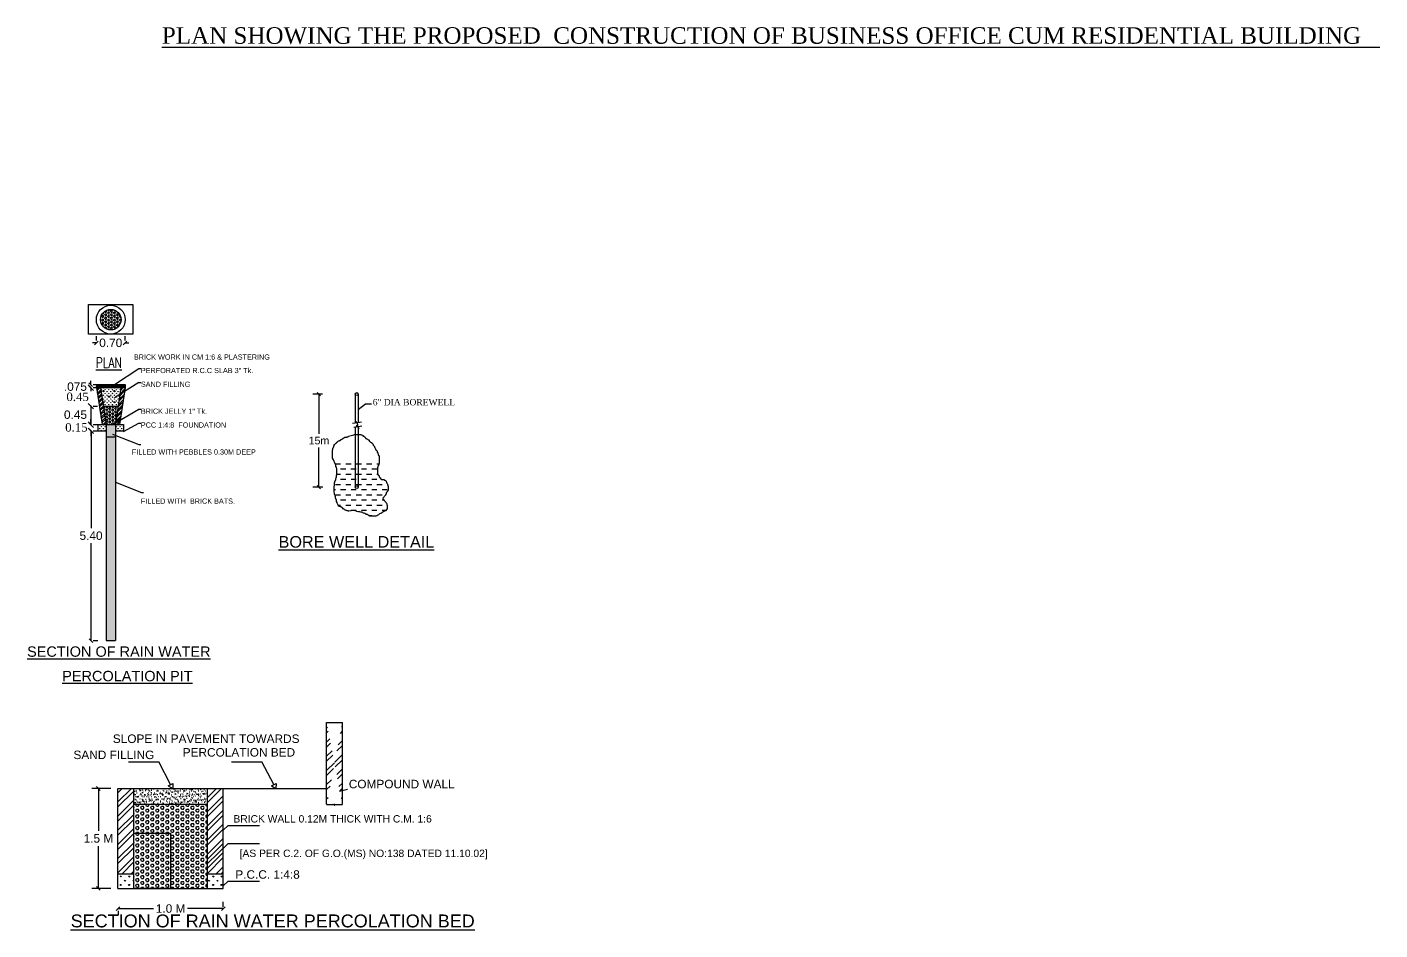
# Model space of a CAD drawing. Header units: metres. Extents: x 7889 to 8063, y -2348 to -2272.
# Drawn here: x 7942.43 to 7979.17, y -2296.83 to -2272.3 of the extents above; entities that cross this region are included whole.
import ezdxf

# ---------------------------------------------------------------- set-up
doc = ezdxf.new("R2010")
doc.units = ezdxf.units.M
doc.header["$MEASUREMENT"] = 0
doc.layers.add('FLOOR-STILT', color=7, linetype='Continuous')
doc.styles.add('Isa-', font='times.ttf')
doc.styles.add('ROMAND', font='romand.shx', dxfattribs={"width": 0.75})
doc.styles.get("Standard").update_dxf_attribs({"font": 'arial.ttf'})
doc.styles.add('STYLE2', font='times.ttf')
doc.dimstyles.new('ISO-25', dxfattribs={"dimscale": 0, "dimtxt": 0.23, "dimasz": 0.15, "dimexe": 1.25, "dimexo": 0.625, "dimgap": 0.11, "dimtad": 0, "dimtih": 1, "dimtoh": 1, "dimzin": 1, "dimdsep": 46, "dimtxsty": 'STYLE2', "dimblk": 'OBLIQUE', "dimcen": 0, "dimse1": 1, "dimse2": 1, "dimclrd": 1, "dimclrt": 3, "dimadec": 0, "dimazin": 2, "dimtfac": 1, "dimtix": 1, "dimtofl": 0, "dimtmove": 0, "dimatfit": 3, "dimfxl": 0, "dimtolj": 1, "dimarcsym": 0})
doc.dimstyles.new('STANDARD_WS', dxfattribs={"dimtxt": 0.18, "dimasz": 0.18, "dimexe": 0.18, "dimexo": 0.0625, "dimgap": 0.09, "dimtad": 0, "dimtih": 1, "dimtoh": 1, "dimdec": 4, "dimzin": 0, "dimdsep": 46, "dimtxsty": 'Standard', "dimcen": 0.09, "dimadec": 0, "dimazin": 0, "dimtfac": 1, "dimtdec": 4, "dimtofl": 0, "dimtmove": 0, "dimatfit": 3, "dimfxl": 0, "dimtolj": 1, "dimtzin": 0, "dimarcsym": 0})
pattern_1 = [(90, (7765.50716, -2344.08254), (-0.050181617, 0.050181617), [0.01330642, -0.087056814]), (45, (7765.50716, -2344.08254), (-0.05018165, 0.05018165), [0.01330642, -0.057661152]), (135, (7765.50716, -2344.08254), (-0.05018165, -0.05018165), [0.01330642, -0.057661152])]

# ---------------------------------------------------------------- blocks, each defined once
blk = doc.blocks.new('_Oblique')
at = {"color": 0, "linetype": 'ByBlock', "lineweight": -2}
blk.add_line((-0.5, -0.5), (0.5, 0.5), dxfattribs=at)
blk = doc.blocks.new('*D37')
at = {"color": 0, "lineweight": -2}
for p, q in [((7944.162, -2282.011), (7944.162, -2281.911)), ((7944.162, -2282.095), (7944.162, -2282.195)), ((7944.225, -2282.011), (7944.342, -2282.011)), ((7944.225, -2282.095), (7944.342, -2282.095))]:
    blk.add_line(p, q, dxfattribs=at)
at = {"layer": 'Defpoints', "color": 0}
for p in [(7944.162, -2282.011), (7944.162, -2282.095), (7944.162, -2282.095)]:
    blk.add_point(p, dxfattribs=at)
at = {"color": 0, "lineweight": -2, "xscale": 0.1, "yscale": 0.1, "zscale": 0.1}
for p, rotation in [((7944.162, -2282.011), 270), ((7944.162, -2282.095), 90)]:
    blk.add_blockref('_Oblique', p, dxfattribs=dict(at, rotation=rotation))
at = {"color": 3, "lineweight": 25, "insert": (7943.744, -2282.069), "char_height": 0.23, "attachment_point": 5}
blk.add_mtext('\\A1;.075', dxfattribs=at)
blk = doc.blocks.new('*D38')
at = {"color": 0, "lineweight": -2}
for p, q in [((7944.169, -2283.268), (7944.169, -2285.911)), ((7944.231, -2283.268), (7944.349, -2283.268)), ((7944.169, -2288.968), (7944.169, -2286.325)), ((7944.231, -2288.968), (7944.349, -2288.968))]:
    blk.add_line(p, q, dxfattribs=at)
at = {"layer": 'Defpoints', "color": 0}
for p in [(7944.169, -2283.268), (7944.169, -2288.968), (7944.169, -2288.968)]:
    blk.add_point(p, dxfattribs=at)
at = {"color": 0, "lineweight": -2, "xscale": 0.1, "yscale": 0.1, "zscale": 0.1}
for p, rotation in [((7944.169, -2283.268), 90), ((7944.169, -2288.968), 270)]:
    blk.add_blockref('_Oblique', p, dxfattribs=dict(at, rotation=rotation))
at = {"color": 3, "insert": (7944.169, -2286.118), "char_height": 0.23, "attachment_point": 5}
blk.add_mtext('\\A1;5.40', dxfattribs=at)
blk = doc.blocks.new('*D39')
at = {"color": 0, "lineweight": -2}
for p, q in [((7944.162, -2282.598), (7944.162, -2283.1)), ((7944.225, -2282.598), (7944.342, -2282.598)), ((7944.225, -2283.1), (7944.342, -2283.1))]:
    blk.add_line(p, q, dxfattribs=at)
at = {"layer": 'Defpoints', "color": 0}
for p in [(7944.162, -2282.598), (7944.162, -2283.1), (7944.162, -2283.1)]:
    blk.add_point(p, dxfattribs=at)
at = {"color": 0, "lineweight": -2, "xscale": 0.1, "yscale": 0.1, "zscale": 0.1}
for p, rotation in [((7944.162, -2282.598), 90), ((7944.162, -2283.1), 270)]:
    blk.add_blockref('_Oblique', p, dxfattribs=dict(at, rotation=rotation))
at = {"color": 3, "lineweight": 25, "insert": (7943.746, -2282.831), "char_height": 0.23, "attachment_point": 5}
blk.add_mtext('\\A1;0.45', dxfattribs=at)
blk = doc.blocks.new('*D40')
at = {"color": 0, "lineweight": -2}
for p, q in [((7944.313, -2280.818), (7944.313, -2280.7)), ((7945.095, -2280.818), (7945.095, -2280.7)), ((7944.313, -2280.88), (7944.213, -2280.88)), ((7945.095, -2280.88), (7945.195, -2280.88))]:
    blk.add_line(p, q, dxfattribs=at)
at = {"layer": 'Defpoints', "color": 0}
for p in [(7944.313, -2280.88), (7945.095, -2280.88), (7945.095, -2280.88)]:
    blk.add_point(p, dxfattribs=at)
at = {"color": 0, "lineweight": -2, "xscale": 0.1, "yscale": 0.1, "zscale": 0.1}
blk.add_blockref('_Oblique', (7944.313, -2280.88), dxfattribs=at)
at = {"color": 0, "lineweight": -2, "xscale": 0.1, "yscale": 0.1, "zscale": 0.1, "rotation": 180}
blk.add_blockref('_Oblique', (7945.095, -2280.88), dxfattribs=at)
at = {"color": 3, "lineweight": 25, "insert": (7944.704, -2280.88), "char_height": 0.23, "attachment_point": 5}
blk.add_mtext('\\A1;0.70', dxfattribs=at)
blk = doc.blocks.new('*D41')
at = {"color": 1, "lineweight": -2}
for p, q in [((7944.162, -2282.095), (7944.162, -2282.12)), ((7944.162, -2282.598), (7944.162, -2282.575))]:
    blk.add_line(p, q, dxfattribs=at)
at = {"layer": 'Defpoints', "color": 0}
for p in [(7944.162, -2282.095), (7944.162, -2282.598), (7944.162, -2282.598)]:
    blk.add_point(p, dxfattribs=at)
at = {"color": 1, "lineweight": -2, "xscale": 0.15, "yscale": 0.15, "zscale": 0.15}
for p, rotation in [((7944.162, -2282.095), 90), ((7944.162, -2282.598), 270)]:
    blk.add_blockref('_Oblique', p, dxfattribs=dict(at, rotation=rotation))
at = {"color": 3, "insert": (7943.805, -2282.347), "char_height": 0.23, "attachment_point": 5, "style": 'STYLE2'}
blk.add_mtext('\\A1;0.45', dxfattribs=at)
blk = doc.blocks.new('*D42')
at = {"color": 1, "lineweight": -2}
for p, q in [((7944.162, -2283.1), (7944.162, -2282.95)), ((7944.162, -2283.268), (7944.162, -2283.418))]:
    blk.add_line(p, q, dxfattribs=at)
at = {"layer": 'Defpoints', "color": 0}
for p in [(7944.162, -2283.1), (7944.162, -2283.268), (7944.169, -2283.268)]:
    blk.add_point(p, dxfattribs=at)
at = {"color": 1, "lineweight": -2, "xscale": 0.15, "yscale": 0.15, "zscale": 0.15}
for p, rotation in [((7944.162, -2283.1), 270), ((7944.162, -2283.268), 90)]:
    blk.add_blockref('_Oblique', p, dxfattribs=dict(at, rotation=rotation))
at = {"color": 3, "insert": (7943.771, -2283.177), "char_height": 0.23, "attachment_point": 5, "style": 'STYLE2'}
blk.add_mtext('\\A1;0.15', dxfattribs=at)
blk = doc.blocks.new('*D44')
at = {"color": 0, "lineweight": -2}
for p, q in [((7944.707, -2292.985), (7944.19, -2292.985)), ((7944.37, -2292.985), (7944.37, -2294.134)), ((7944.37, -2295.699), (7944.37, -2294.549)), ((7944.71, -2295.699), (7944.19, -2295.699))]:
    blk.add_line(p, q, dxfattribs=at)
at = {"layer": 'Defpoints', "color": 0}
for p in [(7944.37, -2292.985), (7944.769, -2292.985), (7944.772, -2295.699)]:
    blk.add_point(p, dxfattribs=at)
at = {"color": 0, "lineweight": -2, "xscale": 0.1, "yscale": 0.1, "zscale": 0.1}
for p, rotation in [((7944.37, -2292.985), 90), ((7944.37, -2295.699), 270)]:
    blk.add_blockref('_Oblique', p, dxfattribs=dict(at, rotation=rotation))
at = {"color": 3, "insert": (7944.37, -2294.342), "char_height": 0.23, "attachment_point": 5}
blk.add_mtext('\\A1;1.5 M', dxfattribs=at)
blk = doc.blocks.new('*D45')
at = {"color": 0, "lineweight": -2}
for p, q in [((7944.901, -2296.247), (7945.867, -2296.247)), ((7947.758, -2296.247), (7946.792, -2296.247)), ((7947.758, -2296.197), (7947.758, -2296.067)), ((7944.901, -2296.308), (7944.901, -2296.427))]:
    blk.add_line(p, q, dxfattribs=at)
at = {"layer": 'Defpoints', "color": 0}
for p in [(7944.901, -2296.246), (7947.758, -2296.247), (7947.758, -2296.259)]:
    blk.add_point(p, dxfattribs=at)
at = {"color": 0, "lineweight": -2, "xscale": 0.1, "yscale": 0.1, "zscale": 0.1, "rotation": 180}
blk.add_blockref('_Oblique', (7944.901, -2296.247), dxfattribs=at)
at = {"color": 0, "lineweight": -2, "xscale": 0.1, "yscale": 0.1, "zscale": 0.1}
blk.add_blockref('_Oblique', (7947.758, -2296.247), dxfattribs=at)
at = {"color": 3, "insert": (7946.33, -2296.247), "char_height": 0.23, "attachment_point": 5}
blk.add_mtext('\\A1;1.0 M', dxfattribs=at)
blk = doc.blocks.new('*D2')
at = {"color": 0, "lineweight": -2}
for p, q in [((518.271, 132.905), (517.979, 132.905)), ((518.159, 132.905), (518.159, 131.706)), ((518.159, 130.093), (518.159, 131.292)), ((518.272, 130.093), (517.979, 130.093))]:
    blk.add_line(p, q, dxfattribs=at)
at = {"layer": 'Defpoints', "color": 0}
for p in [(518.159, 132.905), (518.334, 132.905), (518.334, 130.093)]:
    blk.add_point(p, dxfattribs=at)
at = {"color": 0, "lineweight": -2, "xscale": 0.1, "yscale": 0.1, "zscale": 0.1}
for p, rotation in [((518.159, 132.905), 90), ((518.159, 130.093), 270)]:
    blk.add_blockref('_Oblique', p, dxfattribs=dict(at, rotation=rotation))
at = {"color": 3, "lineweight": 25, "insert": (518.159, 131.499), "char_height": 0.23, "attachment_point": 5}
blk.add_mtext('\\A1;15m', dxfattribs=at)
blk = doc.blocks.new('NFGHRTYBV')
at = {"lineweight": 25}
h = blk.add_hatch(dxfattribs=at)
h.set_pattern_fill('DASH', color=1, scale=1.250156, style=0)
h.set_pattern_definition([(0, (484.75018, 121.43727), (0.1562695, 0.1562695), [0.1562695, -0.1562695])])
h.paths.add_polyline_path([(520.219, 130.207), (520.21, 130.216), (520.21, 130.226), (520.2, 130.235), (520.191, 130.272), (520.163, 130.291), (520.154, 130.3), (520.154, 130.31), (520.135, 130.31), (520.126, 130.319), (520.126, 130.328), (520.043, 130.328), (520.043, 130.338), (520.024, 130.338), (520.024, 130.347), (520.015, 130.347), (520.015, 130.375), (520.005, 130.375), (520.005, 130.384), (519.987, 130.384), (519.987, 130.393), (519.977, 130.403), (519.977, 130.431), (519.968, 130.431), (519.968, 130.449), (519.959, 130.459), (519.949, 130.459), (519.94, 130.477), (519.94, 130.496), (519.931, 130.496), (519.931, 130.691), (519.94, 130.701), (519.94, 130.729), (519.949, 130.738), (519.959, 130.747), (519.959, 130.766), (519.968, 130.766), (519.968, 130.803), (519.977, 130.813), (519.977, 130.819), (518.64, 130.819), (518.647, 130.799), (518.666, 130.756), (518.666, 130.706), (518.675, 130.697), (518.694, 130.697), (518.694, 130.669), (518.703, 130.669), (518.703, 130.464), (518.694, 130.455), (518.694, 130.399), (518.685, 130.39), (518.675, 130.39), (518.675, 130.38), (518.666, 130.352), (518.666, 130.315), (518.657, 130.306), (518.657, 130.297), (518.647, 130.287), (518.647, 130.278), (518.638, 130.269), (518.638, 130.241), (518.629, 130.231), (518.629, 130.148), (518.619, 130.12), (518.619, 129.952), (518.629, 129.915), (518.629, 129.868), (518.647, 129.85), (518.647, 129.831), (518.657, 129.803), (518.657, 129.766), (518.666, 129.756), (518.666, 129.729), (518.685, 129.71), (518.694, 129.682), (518.694, 129.663), (518.713, 129.626), (518.722, 129.589), (518.731, 129.57), (518.741, 129.552), (518.759, 129.524), (518.778, 129.514), (518.815, 129.505), (518.862, 129.468), (518.881, 129.458), (518.899, 129.431), (518.909, 129.431), (518.937, 129.421), (518.946, 129.403), (518.983, 129.393), (518.992, 129.393), (519.011, 129.384), (519.02, 129.384), (519.039, 129.375), (519.048, 129.365), (519.058, 129.365), (519.213, 129.388), (519.231, 129.388), (519.25, 129.378), (519.287, 129.378), (519.297, 129.369), (519.306, 129.36), (519.343, 129.35), (519.39, 129.35), (519.427, 129.341), (519.464, 129.341), (519.474, 129.322), (519.483, 129.322), (519.502, 129.313), (519.52, 129.313), (519.539, 129.304), (519.548, 129.304), (519.576, 129.276), (519.586, 129.267), (519.623, 129.267), (519.632, 129.257), (519.651, 129.248), (519.67, 129.239), (519.679, 129.229), (519.698, 129.22), (519.875, 129.22), (519.912, 129.239), (519.959, 129.257), (519.987, 129.285), (520.015, 129.304), (520.033, 129.304), (520.043, 129.313), (520.061, 129.332), (520.08, 129.332), (520.08, 129.341), (520.089, 129.341), (520.117, 129.36), (520.154, 129.378), (520.173, 129.378), (520.192, 129.388), (520.192, 129.406), (520.201, 129.406), (520.201, 129.416), (520.21, 129.416), (520.22, 129.425), (520.22, 129.537), (520.21, 129.574), (520.21, 129.583), (520.201, 129.611), (520.192, 129.62), (520.182, 129.63), (520.182, 129.639), (520.164, 129.648), (520.145, 129.676), (520.126, 129.695), (520.098, 129.732), (520.089, 129.76), (520.163, 129.853), (520.172, 129.872), (520.182, 129.872), (520.182, 129.881), (520.191, 129.881), (520.191, 129.928), (520.2, 129.928), (520.2, 129.937), (520.219, 129.956), (520.228, 129.965), (520.228, 129.974), (520.238, 129.984), (520.238, 130.002), (520.247, 130.002), (520.247, 130.114), (520.238, 130.142), (520.238, 130.161), (520.228, 130.179), (520.228, 130.189)])
for p, q in [((519.257, 132.905), (519.257, 132.035)), ((519.343, 132.905), (519.343, 132.05)), ((519.257, 131.914), (519.257, 130.093)), ((519.343, 131.888), (519.343, 130.093))]:
    blk.add_line(p, q, dxfattribs=at)
at = {"color": 21, "lineweight": 25}
for p, q in [((519.343, 132.441), (519.562, 132.604)), ((519.562, 132.604), (519.745, 132.604)), ((519.169, 132.023), (519.266, 132.037)), ((519.215, 131.907), (519.296, 131.919)), ((519.266, 132.037), (519.271, 132.083)), ((519.271, 132.083), (519.336, 131.968)), ((519.296, 131.919), (519.3, 131.966)), ((519.3, 131.966), (519.365, 131.85)), ((519.325, 132.047), (519.444, 132.068)), ((519.336, 131.968), (519.325, 132.047)), ((519.355, 131.929), (519.456, 131.947)), ((519.365, 131.85), (519.355, 131.929))]:
    blk.add_line(p, q, dxfattribs=at)
at = {"color": 2, "lineweight": 25}
blk.add_lwpolyline([(518.666, 130.756), (518.647, 130.799), (518.601, 130.921), (518.573, 130.967), (518.573, 131.209), (518.582, 131.237), (518.582, 131.265), (518.592, 131.293), (518.61, 131.312), (518.61, 131.34), (518.619, 131.349), (518.619, 131.377), (518.629, 131.386), (518.638, 131.386), (518.647, 131.405), (518.657, 131.414), (518.666, 131.423), (518.675, 131.423), (518.685, 131.433), (518.703, 131.451), (518.722, 131.461), (518.731, 131.461), (518.731, 131.47), (518.741, 131.489), (518.769, 131.489), (518.769, 131.498), (518.787, 131.498), (518.787, 131.507), (518.797, 131.507), (518.797, 131.517), (518.806, 131.517), (518.806, 131.526), (518.815, 131.526), (518.815, 131.535), (518.843, 131.535), (518.853, 131.544), (518.881, 131.563), (518.89, 131.572), (518.899, 131.572), (518.918, 131.582), (518.927, 131.591), (518.927, 131.6), (519.002, 131.6), (519.011, 131.61), (519.039, 131.61), (519.039, 131.619), (519.048, 131.619), (519.048, 131.638), (519.213, 131.669), (519.231, 131.679), (519.427, 131.679), (519.436, 131.669), (519.474, 131.66), (519.483, 131.66), (519.483, 131.641), (519.492, 131.632), (519.511, 131.632), (519.52, 131.623), (519.53, 131.623), (519.53, 131.613), (519.548, 131.604), (519.558, 131.595), (519.558, 131.585), (519.567, 131.585), (519.567, 131.576), (519.576, 131.567), (519.586, 131.558), (519.595, 131.558), (519.595, 131.548), (519.623, 131.539), (519.632, 131.53), (519.642, 131.52), (519.66, 131.52), (519.67, 131.511), (519.67, 131.483), (519.679, 131.483), (519.698, 131.474), (519.707, 131.464), (519.716, 131.455), (519.744, 131.446), (519.753, 131.436), (519.753, 131.418), (519.763, 131.409), (519.772, 131.409), (519.781, 131.399), (519.791, 131.381), (519.791, 131.371), (519.8, 131.371), (519.8, 131.362), (519.828, 131.334), (519.828, 131.325), (519.837, 131.325), (519.837, 131.297), (519.847, 131.287), (519.856, 131.25), (519.865, 131.25), (519.865, 131.232), (519.875, 131.222), (519.893, 131.213), (519.893, 131.204), (519.903, 131.194), (519.903, 131.176), (519.912, 131.176), (519.912, 131.148), (519.921, 131.148), (519.931, 131.138), (519.94, 131.138), (519.94, 131.101), (519.949, 131.101), (519.949, 131.064), (519.968, 131.055), (519.968, 131.027), (519.977, 131.027), (519.977, 130.813), (519.968, 130.803), (519.968, 130.766), (519.959, 130.766), (519.959, 130.747), (519.949, 130.738), (519.94, 130.729), (519.94, 130.701), (519.931, 130.691), (519.931, 130.496), (519.94, 130.496), (519.94, 130.477), (519.949, 130.459), (519.959, 130.459), (519.968, 130.449), (519.968, 130.431), (519.977, 130.431), (519.977, 130.403), (519.987, 130.393), (519.987, 130.384), (520.005, 130.384), (520.005, 130.375), (520.015, 130.375), (520.015, 130.347), (520.024, 130.347), (520.024, 130.338), (520.043, 130.338), (520.043, 130.328), (520.126, 130.328), (520.126, 130.319), (520.135, 130.31), (520.154, 130.31), (520.154, 130.3), (520.163, 130.291), (520.191, 130.272), (520.2, 130.235), (520.21, 130.226), (520.21, 130.216), (520.219, 130.207), (520.228, 130.189), (520.228, 130.179), (520.238, 130.161), (520.238, 130.142), (520.247, 130.114), (520.247, 130.002), (520.238, 130.002), (520.238, 129.984), (520.228, 129.974), (520.228, 129.965), (520.219, 129.956), (520.2, 129.937), (520.2, 129.928), (520.191, 129.928), (520.191, 129.881), (520.182, 129.881), (520.182, 129.872), (520.172, 129.872), (520.163, 129.853), (520.089, 129.76), (520.098, 129.732), (520.126, 129.695), (520.145, 129.676), (520.164, 129.648), (520.182, 129.639), (520.182, 129.63), (520.192, 129.62), (520.201, 129.611), (520.21, 129.583), (520.21, 129.574), (520.22, 129.537), (520.22, 129.425), (520.21, 129.416), (520.201, 129.416), (520.201, 129.406), (520.192, 129.406), (520.192, 129.388), (520.173, 129.378), (520.154, 129.378), (520.117, 129.36), (520.089, 129.341), (520.08, 129.341), (520.08, 129.332), (520.061, 129.332), (520.043, 129.313), (520.033, 129.304), (520.015, 129.304), (519.987, 129.285), (519.959, 129.257), (519.912, 129.239), (519.875, 129.22), (519.698, 129.22), (519.679, 129.229), (519.67, 129.239), (519.651, 129.248), (519.632, 129.257), (519.623, 129.267), (519.586, 129.267), (519.576, 129.276), (519.548, 129.304), (519.539, 129.304), (519.52, 129.313), (519.502, 129.313), (519.483, 129.322), (519.474, 129.322), (519.464, 129.341), (519.427, 129.341), (519.39, 129.35), (519.343, 129.35), (519.306, 129.36), (519.297, 129.369), (519.287, 129.378), (519.25, 129.378), (519.231, 129.388), (519.213, 129.388), (519.058, 129.365), (519.048, 129.365), (519.039, 129.375), (519.02, 129.384), (519.011, 129.384), (518.992, 129.393), (518.983, 129.393), (518.946, 129.403), (518.937, 129.421), (518.909, 129.431), (518.899, 129.431), (518.881, 129.458), (518.862, 129.468), (518.815, 129.505), (518.778, 129.514), (518.759, 129.524), (518.741, 129.552), (518.731, 129.57), (518.722, 129.589), (518.713, 129.626), (518.694, 129.663), (518.694, 129.682), (518.685, 129.71), (518.666, 129.729), (518.666, 129.756), (518.657, 129.766), (518.657, 129.803), (518.647, 129.831), (518.647, 129.85), (518.629, 129.868), (518.629, 129.915), (518.619, 129.952), (518.619, 130.12), (518.629, 130.148), (518.629, 130.231), (518.638, 130.241), (518.638, 130.269), (518.647, 130.278), (518.647, 130.287), (518.657, 130.297), (518.657, 130.306), (518.666, 130.315), (518.666, 130.352), (518.675, 130.38), (518.675, 130.39), (518.685, 130.39), (518.694, 130.399), (518.694, 130.455), (518.703, 130.464), (518.703, 130.669), (518.694, 130.669), (518.694, 130.697), (518.675, 130.697), (518.666, 130.706), (518.666, 130.756)], close=True, dxfattribs=at)
at = {"lineweight": 25}
for centre in [(519.3, 132.905), (519.3, 130.093)]:
    blk.add_circle(centre, 0.0429, dxfattribs=at)
at = {"color": 3, "lineweight": 25, "style": 'STYLE2'}
blk.add_text('6" DIA BOREWELL', height=0.1905, dxfattribs=at).set_placement((519.783, 132.563))
at = {"color": 3, "lineweight": 25}
blk.add_text('%%uBORE WELL DETAIL', height=0.35, dxfattribs=at).set_placement((516.941, 128.268))
at = {"color": 7, "lineweight": 25}
dim = blk.add_linear_dim(base=(518.159, 132.905), p1=(518.334, 130.093), p2=(518.334, 132.905), angle=90, text='15m', dimstyle='STANDARD_WS', override={"dimtxt": 0.23, "dimasz": 0.1, "dimdec": 2, "dimblk1": 'OBLIQUE', "dimblk2": 'OBLIQUE', "dimsah": 1, "dimclrt": 3}, dxfattribs=at)
dim.commit()
dim.dimension.update_dxf_attribs({"geometry": '*D2', "text_midpoint": (518.159, 131.499)})

msp = doc.modelspace()

# ---------------------------------------------------------------- hatches: boundary and pattern name
at = {"lineweight": 25}
h = msp.add_hatch(dxfattribs=at)
h.set_pattern_fill('HEX', color=6, scale=0.008382, style=0)
h.set_pattern_definition([(0, (7747.832596, -2343.38156), (0, 0.046094779), [0.02661284, -0.053225679]), (120, (7747.832596, -2343.38156), (-0.03991925, -0.023047389), [0.02661284, -0.053225679]), (60, (7747.85921, -2343.38156), (-0.03991925, 0.023047389), [0.02661284, -0.053225679])])
h.paths.add_polyline_path([(7944.42495, -2280.24879, 1), (7944.98374, -2280.24879, 1)])
h = msp.add_hatch(dxfattribs=at)
h.set_pattern_fill('CROSS', color=2, scale=0.002794, style=0)
h.set_pattern_definition([(0, (7765.507162, -2344.082538), (0.0177418929, 0.0177418929), [0.0088709465, -0.0266128394]), (90, (7765.511597, -2344.086974), (-0.0177418929, 0.0177418929), [0.0088709465, -0.0266128394])])
h.paths.add_polyline_path([(7944.58285, -2282.01082), (7944.58285, -2282.09464), (7944.66239, -2282.09464), (7944.66239, -2282.01082)])
h.paths.add_polyline_path([(7944.75083, -2282.01082), (7944.68373, -2282.01082), (7944.68373, -2282.09464), (7944.75083, -2282.09464)])
h.paths.add_polyline_path([(7944.77216, -2282.09464), (7944.84341, -2282.09464), (7944.84341, -2282.01082), (7944.77216, -2282.01082)])
h.paths.add_polyline_path([(7944.86475, -2282.09464), (7944.92356, -2282.09464), (7944.92356, -2282.01082), (7944.86475, -2282.01082)])
h.paths.add_polyline_path([(7944.94489, -2282.09464), (7945.09546, -2282.09464), (7945.09546, -2282.01082), (7944.94489, -2282.01082)])
h.paths.add_polyline_path([(7944.45926, -2282.01082), (7944.31408, -2282.01082), (7944.31408, -2282.09464), (7944.45926, -2282.09464)])
h.paths.add_polyline_path([(7944.4806, -2282.09464), (7944.56152, -2282.09464), (7944.56152, -2282.01082), (7944.4806, -2282.01082)])
h = msp.add_hatch(dxfattribs=at)
h.set_pattern_fill('STEEL', color=1, scale=0.02794, style=0)
h.set_pattern_definition([(45, (7765.50716, -2344.08254), (-0.062727064, 0.062727064), []), (45, (7765.50716, -2344.03818), (-0.062727064, 0.062727064), [])])
h.paths.add_polyline_path([(7945.09546, -2282.09464), (7944.98241, -2282.09464), (7944.82921, -2283.10048), (7944.94226, -2283.10048)])
h.paths.add_polyline_path([(7944.46728, -2283.10048), (7944.58033, -2283.10048), (7944.42713, -2282.09464), (7944.31408, -2282.09464)])
h = msp.add_hatch(dxfattribs=at)
h.set_pattern_fill('GRASS', color=256, scale=0.008382, style=0)
h.set_pattern_definition([(90, (7765.50716, -2344.08254), (-0.15054485, 0.15054485), [0.03991926, -0.26117044]), (45, (7765.50716, -2344.08254), (-0.15054495, 0.15054495), [0.03991926, -0.17298346]), (135, (7765.50716, -2344.08254), (-0.15054495, -0.15054495), [0.03991926, -0.17298346])])
h.paths.add_polyline_path([(7944.98241, -2282.09464), (7944.42713, -2282.09464), (7944.50373, -2282.59756), (7944.90581, -2282.59756)])
h = msp.add_hatch(dxfattribs=at)
h.set_pattern_fill('GRASS', color=4, scale=0.002794, style=0)
h.set_pattern_definition(pattern_1)
h.paths.add_polyline_path([(7944.98241, -2282.09464), (7944.42713, -2282.09464), (7944.50373, -2282.59756), (7944.90581, -2282.59756)])
h = msp.add_hatch(dxfattribs=at)
h.set_pattern_fill('HEX', color=6, scale=0.008382, style=0)
h.set_pattern_definition([(0, (7765.50716, -2344.08254), (0, 0.046094779), [0.02661284, -0.053225679]), (120, (7765.50716, -2344.08254), (-0.03991925, -0.02304739), [0.02661284, -0.053225679]), (60, (7765.533775, -2344.08254), (-0.03991925, 0.02304739), [0.02661284, -0.053225679])])
h.paths.add_polyline_path([(7944.90581, -2282.59756), (7944.50373, -2282.59756), (7944.58033, -2283.10048), (7944.82921, -2283.10048)])
h = msp.add_hatch(dxfattribs=at)
h.set_pattern_fill('GRASS', color=3, scale=0.002794, style=0)
h.set_pattern_definition(pattern_1)
h.paths.add_polyline_path([(7945.05402, -2283.26812), (7945.05402, -2283.10048), (7944.8305, -2283.10048), (7944.8305, -2283.26812)])
h.paths.add_polyline_path([(7944.57904, -2283.10048), (7944.35552, -2283.10048), (7944.35552, -2283.26812), (7944.57904, -2283.26812)])
h = msp.add_hatch(dxfattribs=at)
h.set_pattern_fill('GRASS', color=6, scale=0.002794, style=0)
h.set_pattern_definition(pattern_1)
h.paths.add_polyline_path([(7944.8305, -2283.10048), (7944.57904, -2283.10048), (7944.57904, -2288.96788), (7944.8305, -2288.96788)])
h = msp.add_hatch()
h.set_pattern_fill('STEEL', color=2, scale=0.085725, style=0)
h.set_pattern_definition([(45, (7918.39244, -2293.62767), (-0.192458, 0.192458), []), (45, (7918.39244, -2293.49158), (-0.192458, 0.192458), [])])
edge = h.paths.add_edge_path()
edge.add_line((7950.99632, -2293.41827), (7950.99632, -2291.19916))
edge.add_line((7950.56769, -2293.41827), (7950.56769, -2291.19916))
h = msp.add_hatch()
h.set_pattern_fill('STEEL', color=2, scale=0.085725, style=0)
h.set_pattern_definition([(45, (7869.13623, -2301.88866), (-0.192458, 0.192458), []), (45, (7869.13623, -2301.75258), (-0.192458, 0.192458), [])])
h.paths.add_polyline_path([(7947.62696, -2294.32775), (7947.67312, -2294.3047), (7947.67312, -2294.32882), (7947.75827, -2294.32882), (7947.75827, -2292.98455), (7947.32964, -2292.98455), (7947.32964, -2295.29913), (7947.75827, -2295.29913), (7947.75827, -2294.32882), (7947.67312, -2294.32882), (7947.67312, -2294.35657)])
h.paths.add_polyline_path([(7945.32939, -2292.98455), (7944.90077, -2292.98455), (7944.90077, -2295.29913), (7945.32939, -2295.29913)])
h = msp.add_hatch()
h.set_pattern_fill('AR-SAND', color=6, scale=0.002381, style=0)
h.set_pattern_definition([(37.5, (7921.99837, -2293.62318), (-0.00381007, 0.11654148), [0, -0.09193526, 0, -0.10282233, 0, -0.09828605]), (7.5, (7921.99837, -2293.62318), (0.1070427, 0.1706939), [0, -0.04959666, 0, -0.0828627, 0, -0.03175396]), (327.5, (7921.92397, -2293.62318), (0.188355, 0.00034223), [0, -0.03024186, 0, -0.1088707, 0, -0.14213676]), (317.5, (7921.92397, -2293.62318), (0.1818218, 0.053085), [0, -0.01512093, 0, -0.0713708, 0, -0.08165303])])
h.paths.add_polyline_path([(7947.32964, -2293.41318), (7947.32964, -2292.98455), (7945.32939, -2292.98455), (7945.32939, -2293.41318)])
h = msp.add_hatch()
h.set_pattern_fill('HEX', color=1, scale=0.014287, style=0)
h.set_pattern_definition([(0, (7921.99837, -2293.62318), (0, 0.07857065), [0.0453628, -0.0907256]), (120, (7921.99837, -2293.62318), (-0.06804418, -0.03928532), [0.0453628, -0.0907256]), (60, (7922.04373, -2293.62318), (-0.06804418, 0.03928532), [0.0453628, -0.0907256])])
h.paths.add_polyline_path([(7947.32964, -2293.41318), (7945.32939, -2293.41318), (7945.32939, -2295.69918), (7947.32964, -2295.69918)])
h = msp.add_hatch()
h.set_pattern_fill('GRASS', color=2, scale=0.00635, style=0)
h.set_pattern_definition([(90, (7869.13623, -2301.88866), (-0.11404913, 0.11404913), [0.03024186, -0.1978564]), (45, (7869.13623, -2301.88866), (-0.1140492, 0.1140492), [0.03024186, -0.13104807]), (135, (7869.13623, -2301.88866), (-0.1140492, -0.1140492), [0.03024186, -0.13104807])])
h.paths.add_polyline_path([(7944.90077, -2295.69918), (7945.32939, -2295.69918), (7945.32939, -2295.29913), (7944.90077, -2295.29913)])
h.paths.add_polyline_path([(7947.32964, -2295.69918), (7947.75827, -2295.69918), (7947.75827, -2295.48273), (7947.66211, -2295.48273), (7947.66211, -2295.51052), (7947.61595, -2295.4817), (7947.66211, -2295.45865), (7947.66211, -2295.48273), (7947.75827, -2295.48273), (7947.75827, -2295.29913), (7947.32964, -2295.29913)])

# ---------------------------------------------------------------- linework, layer by layer
at = {"color": 21, "lineweight": 25}
for p, q in [((7944.80369, -2282.01082), (7945.46879, -2281.58044)), ((7945.46879, -2281.58044), (7945.52027, -2281.58044)), ((7944.80608, -2282.36774), (7945.46879, -2281.94612)), ((7945.46879, -2281.95326), (7945.52027, -2281.95326)), ((7944.78452, -2283.07611), (7945.46879, -2282.68488)), ((7945.46879, -2282.68488), (7945.52027, -2282.68488)), ((7945.05402, -2283.28354), (7945.46879, -2283.06027)), ((7945.46879, -2283.06027), (7945.52027, -2283.06027)), ((7944.75602, -2283.36274), (7945.46879, -2283.64379)), ((7945.46879, -2283.64379), (7945.52027, -2283.64379)), ((7944.8305, -2284.66018), (7945.54327, -2284.94122)), ((7945.54327, -2284.94122), (7945.59475, -2284.94122))]:
    msp.add_line(p, q, dxfattribs=at)
at = {"lineweight": 25}
for p, q in [((7944.31408, -2282.01082), (7944.31408, -2282.09464)), ((7944.31408, -2282.01082), (7945.09546, -2282.01082)), ((7944.31408, -2282.09464), (7945.09546, -2282.09464)), ((7944.31408, -2282.09464), (7944.46728, -2283.10048)), ((7944.42713, -2282.09464), (7944.58033, -2283.10048)), ((7944.45926, -2282.01082), (7944.45926, -2282.09464)), ((7944.4806, -2282.01082), (7944.4806, -2282.09464)), ((7944.56152, -2282.01082), (7944.56152, -2282.09464)), ((7944.58285, -2282.01082), (7944.58285, -2282.09464)), ((7944.66239, -2282.01082), (7944.66239, -2282.09464)), ((7944.68373, -2282.01082), (7944.68373, -2282.09464)), ((7944.75083, -2282.01082), (7944.75083, -2282.09464)), ((7944.77216, -2282.01082), (7944.77216, -2282.09464)), ((7944.98241, -2282.09464), (7944.82921, -2283.10048)), ((7944.84341, -2282.01082), (7944.84341, -2282.09464)), ((7944.86475, -2282.01082), (7944.86475, -2282.09464)), ((7944.92356, -2282.01082), (7944.92356, -2282.09464)), ((7945.09546, -2282.09464), (7944.94226, -2283.10048)), ((7944.94489, -2282.01082), (7944.94489, -2282.09464)), ((7945.09546, -2282.01082), (7945.09546, -2282.09464)), ((7944.50373, -2282.59756), (7944.90581, -2282.59756)), ((7944.35552, -2283.10048), (7944.35552, -2283.26812)), ((7944.35552, -2283.10048), (7945.05402, -2283.10048)), ((7944.35552, -2283.26812), (7944.57904, -2283.26812)), ((7944.57904, -2283.10048), (7944.57904, -2288.96788)), ((7944.57904, -2283.43576), (7944.8305, -2283.43576)), ((7944.8305, -2283.10048), (7944.8305, -2288.96788)), ((7944.8305, -2283.26812), (7945.05402, -2283.26812)), ((7945.05402, -2283.10048), (7945.05402, -2283.26812)), ((7944.57904, -2288.96788), (7944.8305, -2288.96788))]:
    msp.add_line(p, q, dxfattribs=at)
for p, q in [((7950.56679, -2293.41379), (7950.56679, -2291.19468)), ((7950.56679, -2291.19468), (7950.99541, -2291.19468)), ((7950.99541, -2293.41379), (7950.99541, -2291.19468)), ((7944.90077, -2292.98455), (7950.56431, -2292.98455)), ((7944.90077, -2295.69918), (7944.90077, -2292.98455)), ((7945.32939, -2295.69918), (7945.32939, -2292.98455)), ((7947.32964, -2295.69918), (7947.32964, -2292.98455)), ((7947.75827, -2295.69918), (7947.75827, -2292.98455)), ((7945.32939, -2293.41318), (7947.32964, -2293.41318)), ((7950.56769, -2293.41827), (7950.74041, -2293.41827)), ((7950.74041, -2293.41827), (7950.75328, -2293.39715)), ((7950.75328, -2293.39715), (7950.78428, -2293.44837)), ((7950.78428, -2293.44837), (7950.78749, -2293.41956)), ((7950.78749, -2293.41956), (7950.99632, -2293.41956)), ((7944.90077, -2295.29913), (7945.32939, -2295.29913)), ((7947.32964, -2295.29913), (7947.75827, -2295.29913)), ((7944.90077, -2295.69918), (7947.75827, -2295.69918))]:
    msp.add_line(p, q)
at = {"color": 1}
for p, q in [((7945.18486, -2292.26071), (7946.00559, -2292.26071)), ((7946.3304, -2292.87802), (7946.00559, -2292.26071)), ((7947.98666, -2292.26071), (7948.80739, -2292.26071)), ((7949.1322, -2292.87802), (7948.80739, -2292.26071)), ((7946.26702, -2292.90909), (7946.39379, -2292.84694)), ((7946.26702, -2292.90909), (7946.38634, -2292.98455)), ((7946.39379, -2292.84694), (7946.38634, -2292.98455)), ((7949.06882, -2292.90909), (7949.19559, -2292.84694)), ((7949.06882, -2292.90909), (7949.18814, -2292.98455)), ((7949.19559, -2292.84694), (7949.18814, -2292.98455)), ((7950.91189, -2293.06082), (7951.13581, -2292.99876)), ((7947.89133, -2293.98572), (7947.75827, -2294.11338)), ((7947.89133, -2293.98572), (7948.74482, -2293.98572)), ((7947.89133, -2294.47996), (7947.32964, -2295.01886)), ((7947.89133, -2294.47996), (7948.74482, -2294.47996)), ((7947.89133, -2295.50021), (7947.75827, -2295.62787)), ((7947.89133, -2295.50021), (7948.74482, -2295.50021))]:
    msp.add_line(p, q, dxfattribs=at)
at = {"color": 175}
msp.add_lwpolyline([(7945.30435, -2279.83995), (7945.30435, -2280.63995), (7944.10435, -2280.63995), (7944.10435, -2279.83995)], close=True, dxfattribs=at)
at = {"lineweight": 25}
for radius in [0.39116, 0.2794]:
    msp.add_circle((7944.70435, -2280.24879), radius, dxfattribs=at)
at = {"layer": 'FLOOR-STILT', "color": 175}
msp.add_lwpolyline([(7945.32939, -2295.69918), (7945.32939, -2294.19918), (7946.32939, -2294.19918), (7946.32939, -2295.69918)], close=True, dxfattribs=at)

# ---------------------------------------------------------------- block references
at = {"color": 6, "xscale": 0.8999999999996362, "yscale": 0.8999999999996362, "zscale": 0.8999999999996362}
msp.add_blockref('NFGHRTYBV', (7484.01474, -2401.88397), dxfattribs=at)

# ---------------------------------------------------------------- texts
at = {"color": 3, "style": 'Isa-'}
msp.add_text('%%UPLAN SHOWING THE PROPOSED  CONSTRUCTION OF BUSINESS OFFICE CUM RESIDENTIAL BUILDING   ', height=0.45, dxfattribs=at).set_placement((7946.092, -2272.75587))
at = {"color": 3, "lineweight": 25}
for s, height, p in [('BRICK WORK IN CM 1:6 & PLASTERING', 0.1408, (7945.33304, -2281.33489)), ('PERFORATED R.C.C SLAB 3" Tk.', 0.1408, (7945.52153, -2281.70136)), ('SAND FILLING', 0.1408, (7945.52153, -2282.07418)), ('BRICK JELLY 1" Tk.', 0.1408, (7945.52153, -2282.8058)), ('PCC 1:4:8  FOUNDATION', 0.1408, (7945.52153, -2283.18119)), ('FILLED WITH PEBBLES 0.30M DEEP', 0.1408, (7945.27736, -2283.91327)), ('FILLED WITH  BRICK BATS.', 0.1408, (7945.52153, -2285.24873)), ('%%USECTION OF RAIN WATER', 0.2816, (7942.43124, -2289.4064)), ('%%UPERCOLATION PIT', 0.2816, (7943.38595, -2290.07115))]:
    msp.add_text(s, height=height, dxfattribs=at).set_placement(p)
at = {"color": 4, "lineweight": 25, "style": 'ROMAND', "width": 0.75}
msp.add_text('%%UPLAN', height=0.2816, dxfattribs=at).set_placement((7944.30045, -2281.55938))
at = {"color": 3}
for s, height, p in [('SLOPE IN PAVEMENT TOWARDS', 0.23, (7944.76083, -2291.74765)), (' PERCOLATION BED', 0.23, (7946.56929, -2292.11773)), ('SAND FILLING', 0.23, (7943.69151, -2292.18597)), ('COMPOUND WALL', 0.23, (7951.16925, -2292.97915)), ('BRICK WALL 0.12M THICK WITH C.M. 1:6', 0.2, (7948.03552, -2293.90888)), ('[AS PER C.2. OF G.O.(MS) NO:138 DATED 11.10.02]', 0.2, (7948.20375, -2294.84595)), ('P.C.C. 1:4:8', 0.23, (7948.08741, -2295.43597)), ('%%uSECTION OF RAIN WATER PERCOLATION BED', 0.35, (7943.61538, -2296.75744))]:
    msp.add_text(s, height=height, dxfattribs=at).set_placement(p)

# ---------------------------------------------------------------- dimensions: what is measured, and where the dimension line sits
at = {"color": 7, "lineweight": 25}
dim = msp.add_linear_dim(base=(7945.0955, -2280.88003), p1=(7944.31319, -2280.88003), p2=(7945.0955, -2280.88003), text='0.70', dimstyle='STANDARD_WS', override={"dimtxt": 0.23, "dimasz": 0.1, "dimdec": 2, "dimblk1": 'OBLIQUE', "dimblk2": 'OBLIQUE', "dimsah": 1, "dimclrt": 3}, dxfattribs=at)
dim.commit()
dim.dimension.update_dxf_attribs({"geometry": '*D40', "text_midpoint": (7944.70434, -2280.88003)})
for base, p1, p2, text, picture, middle in [((7944.16247, -2282.09464), (7944.16247, -2282.01082), (7944.16247, -2282.09464), '.075', '*D37', (7943.74418, -2282.06908)), ((7944.16247, -2283.10048), (7944.16247, -2282.59756), (7944.16247, -2283.10048), '0.45', '*D39', (7943.74568, -2282.8306))]:
    dim = msp.add_linear_dim(base=base, p1=p1, p2=p2, angle=90, text=text, dimstyle='STANDARD_WS', override={"dimtxt": 0.23, "dimasz": 0.1, "dimdec": 2, "dimblk1": 'Oblique', "dimblk2": 'Oblique', "dimsah": 1, "dimclrt": 3, "dimtmove": 2}, dxfattribs=at)
    dim.commit()
    dim.dimension.update_dxf_attribs({"geometry": picture, "text_midpoint": middle, "dimtype": 160})
at = {"color": 1}
for base, p1, p2, text, picture, middle in [((7944.16247, -2282.59756), (7944.16247, -2282.09464), (7944.16247, -2282.59756), '0.45', '*D41', (7943.80506, -2282.34735)), ((7944.16247, -2283.26812), (7944.16247, -2283.10048), (7944.16875, -2283.26812), '0.15', '*D42', (7943.77101, -2283.1774))]:
    dim = msp.add_linear_dim(base=base, p1=p1, p2=p2, angle=90, text=text, dimstyle='ISO-25', override={"dimscale": 1, "dimtmove": 2}, dxfattribs=at)
    dim.commit()
    dim.dimension.update_dxf_attribs({"geometry": picture, "text_midpoint": middle, "dimtype": 160})
at = {"color": 4}
dim = msp.add_linear_dim(base=(7944.16875, -2288.96788), p1=(7944.16875, -2283.26812), p2=(7944.16875, -2288.96788), angle=90, text='5.40', dimstyle='STANDARD_WS', override={"dimtxt": 0.23, "dimasz": 0.1, "dimdec": 2, "dimblk1": 'OBLIQUE', "dimblk2": 'OBLIQUE', "dimsah": 1, "dimclrt": 3}, dxfattribs=at)
dim.commit()
dim.dimension.update_dxf_attribs({"geometry": '*D38', "text_midpoint": (7944.16875, -2286.118)})
at = {"color": 7}
dim = msp.add_linear_dim(base=(7944.37021, -2292.98455), p1=(7944.7722, -2295.69918), p2=(7944.76935, -2292.98455), angle=90, text='1.5 M', dimstyle='STANDARD_WS', override={"dimtxt": 0.23, "dimasz": 0.1, "dimdec": 2, "dimblk1": 'OBLIQUE', "dimblk2": 'OBLIQUE', "dimsah": 1, "dimclrt": 3}, dxfattribs=at)
dim.commit()
dim.dimension.update_dxf_attribs({"geometry": '*D44', "text_midpoint": (7944.37021, -2294.34187)})
dim = msp.add_linear_dim(base=(7947.75827, -2296.24713), p1=(7944.90077, -2296.24591), p2=(7947.75827, -2296.25914), text='1.0 M', dimstyle='STANDARD_WS', override={"dimtxt": 0.23, "dimasz": 0.1, "dimdec": 2, "dimblk1": 'OBLIQUE', "dimblk2": 'OBLIQUE', "dimsah": 1, "dimclrt": 3}, dxfattribs=at)
dim.commit()
dim.dimension.update_dxf_attribs({"geometry": '*D45', "text_midpoint": (7946.32952, -2296.24713)})

doc.saveas('drawing.dxf')
